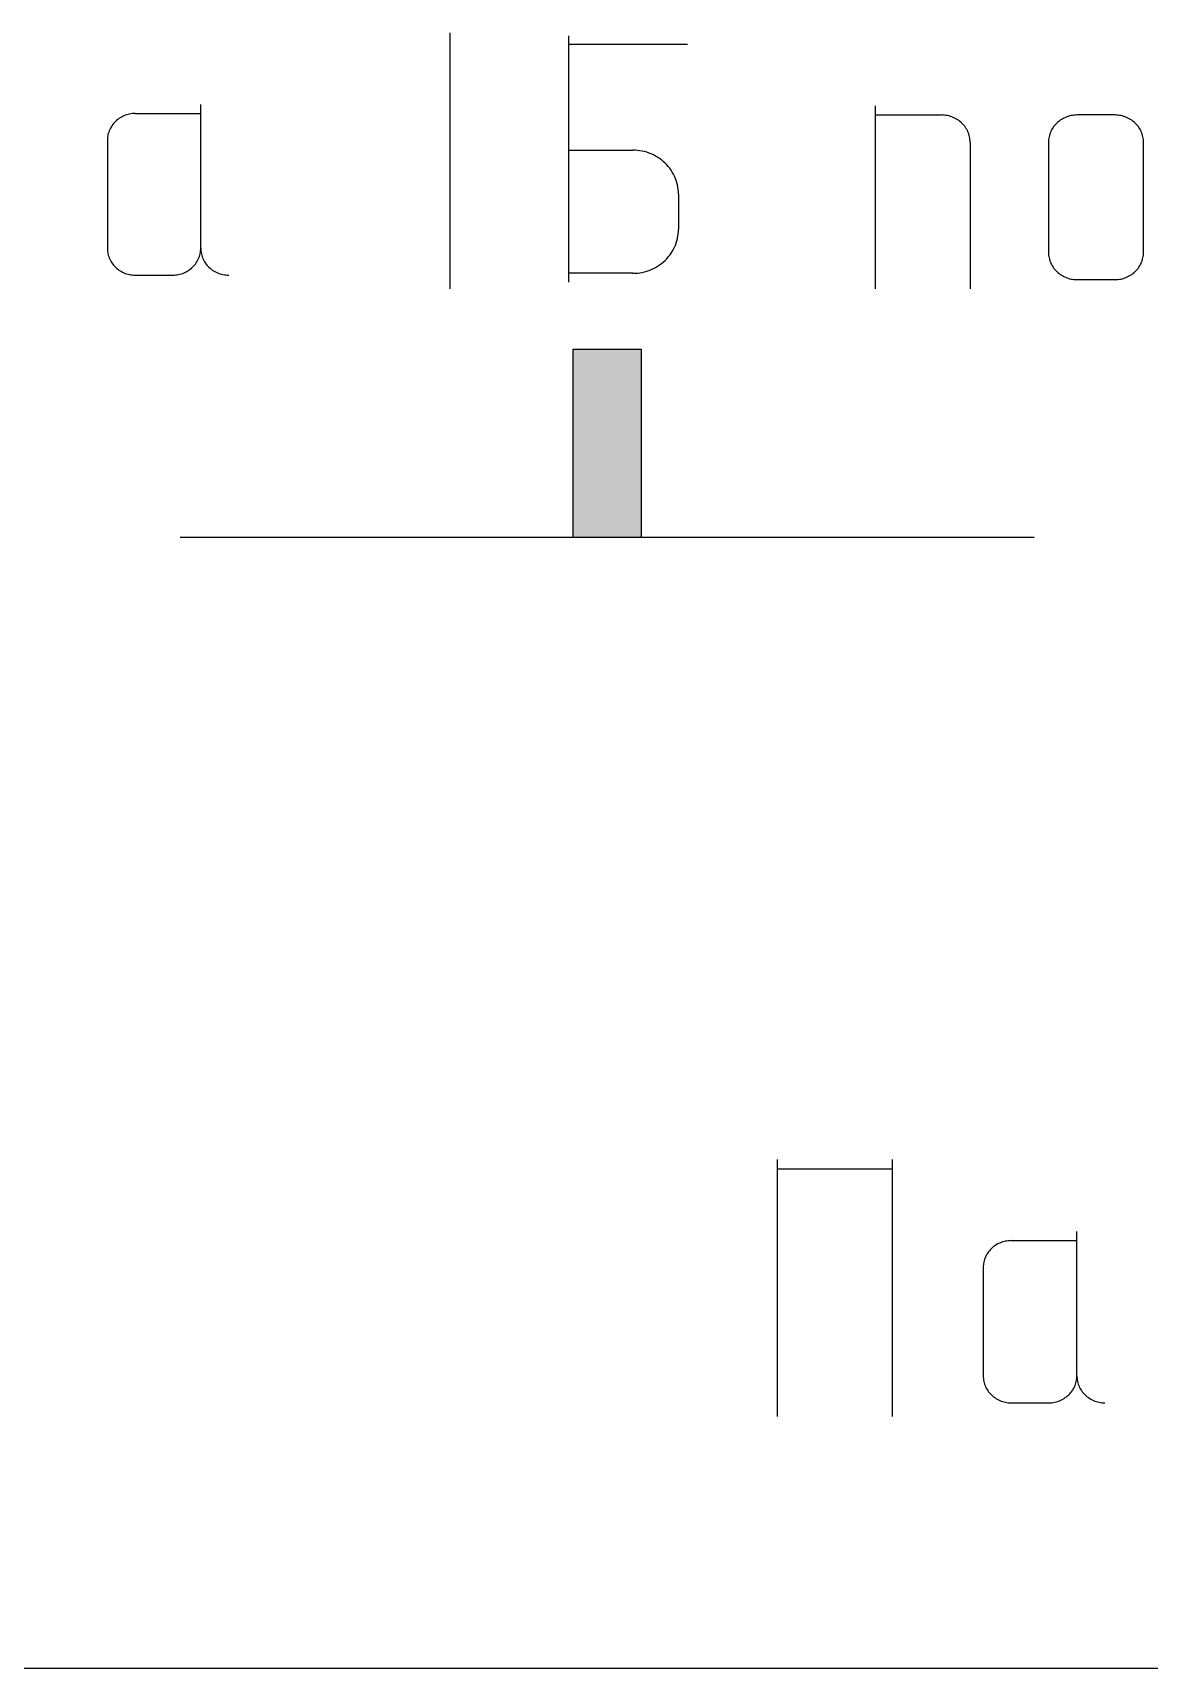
# Model space of a CAD drawing. Extents: x 8646 to 18206, y -17605 to -192.
# Drawn here: x 11106.153 to 11109.329, y -9044.79 to -9040.137 of the extents above; entities that cross this region are included whole.
import ezdxf

# ---------------------------------------------------------------- set-up
doc = ezdxf.new("R2010")
doc.units = 0
doc.layers.get('0').update_dxf_attribs({"linetype": 'CONTINUOUS'})

msp = doc.modelspace()

# ---------------------------------------------------------------- hatches: boundary and pattern name
at = {"linetype": 'CONTINUOUS'}
msp.add_hatch(color=8, dxfattribs=at).paths.add_polyline_path([(11107.6894, -9041.5719), (11107.6894, -9041.0387), (11107.885, -9041.0387), (11107.885, -9041.5719)])

# ---------------------------------------------------------------- linework, layer by layer
at = {"color": 8, "linetype": 'CONTINUOUS'}
for p, q in [((11107.3396, -9040.1371), (11107.3396, -9040.8657)), ((11107.6777, -9040.146), (11107.6777, -9040.8466)), ((11108.0161, -9040.171), (11107.6777, -9040.171)), ((11106.6312, -9040.7502), (11106.6312, -9040.3414)), ((11106.3919, -9040.3868), (11106.3889, -9040.3895)), ((11106.3952, -9040.3841), (11106.3919, -9040.3868)), ((11106.3984, -9040.3816), (11106.3952, -9040.3841)), ((11106.4018, -9040.3795), (11106.3984, -9040.3816)), ((11106.4055, -9040.3773), (11106.4018, -9040.3795)), ((11106.409, -9040.3754), (11106.4055, -9040.3773)), ((11106.4129, -9040.3737), (11106.409, -9040.3754)), ((11106.4166, -9040.3721), (11106.4129, -9040.3737)), ((11106.4206, -9040.3708), (11106.4166, -9040.3721)), ((11106.4246, -9040.3696), (11106.4206, -9040.3708)), ((11106.4287, -9040.3687), (11106.4246, -9040.3696)), ((11106.4327, -9040.368), (11106.4287, -9040.3687)), ((11106.4369, -9040.3674), (11106.4327, -9040.368)), ((11106.4411, -9040.3671), (11106.4369, -9040.3674)), ((11106.4452, -9040.367), (11106.4411, -9040.3671)), ((11106.4452, -9040.367), (11106.6312, -9040.367)), ((11108.5492, -9040.3453), (11108.5492, -9040.8655)), ((11108.5492, -9040.3712), (11108.7386, -9040.3712)), ((11108.7429, -9040.3714), (11108.7386, -9040.3712)), ((11108.7471, -9040.3717), (11108.7429, -9040.3714)), ((11108.7513, -9040.3723), (11108.7471, -9040.3717)), ((11108.7555, -9040.373), (11108.7513, -9040.3723)), ((11108.7596, -9040.374), (11108.7555, -9040.373)), ((11108.7637, -9040.3751), (11108.7596, -9040.374)), ((11108.7677, -9040.3765), (11108.7637, -9040.3751)), ((11108.7716, -9040.3781), (11108.7677, -9040.3765)), ((11108.7754, -9040.3798), (11108.7716, -9040.3781)), ((11108.7791, -9040.3817), (11108.7754, -9040.3798)), ((11108.7828, -9040.3839), (11108.7791, -9040.3817)), ((11108.7863, -9040.3862), (11108.7828, -9040.3839)), ((11108.7896, -9040.3887), (11108.7863, -9040.3862)), ((11109.0759, -9040.3862), (11109.0726, -9040.3887)), ((11109.0794, -9040.3839), (11109.0759, -9040.3862)), ((11109.0831, -9040.3817), (11109.0794, -9040.3839)), ((11109.0867, -9040.3798), (11109.0831, -9040.3817)), ((11109.0906, -9040.3781), (11109.0867, -9040.3798)), ((11109.0945, -9040.3765), (11109.0906, -9040.3781)), ((11109.0985, -9040.3751), (11109.0945, -9040.3765)), ((11109.1026, -9040.374), (11109.0985, -9040.3751)), ((11109.1067, -9040.373), (11109.1026, -9040.374)), ((11109.1109, -9040.3723), (11109.1067, -9040.373)), ((11109.1151, -9040.3717), (11109.1109, -9040.3723)), ((11109.1194, -9040.3714), (11109.1151, -9040.3717)), ((11109.1237, -9040.3712), (11109.1194, -9040.3714)), ((11109.2319, -9040.3712), (11109.1237, -9040.3712)), ((11109.2361, -9040.3714), (11109.2319, -9040.3712)), ((11109.2403, -9040.3717), (11109.2361, -9040.3714)), ((11109.2445, -9040.3723), (11109.2403, -9040.3717)), ((11109.2487, -9040.373), (11109.2445, -9040.3723)), ((11109.2529, -9040.374), (11109.2487, -9040.373)), ((11109.257, -9040.3751), (11109.2529, -9040.374)), ((11109.261, -9040.3765), (11109.257, -9040.3751)), ((11109.2649, -9040.3781), (11109.261, -9040.3765)), ((11109.2687, -9040.3798), (11109.2649, -9040.3781)), ((11109.2724, -9040.3817), (11109.2687, -9040.3798)), ((11109.2761, -9040.3839), (11109.2724, -9040.3817)), ((11109.2796, -9040.3862), (11109.2761, -9040.3839)), ((11109.2829, -9040.3887), (11109.2796, -9040.3862)), ((11106.3666, -9040.4317), (11106.366, -9040.4357)), ((11106.3673, -9040.4277), (11106.3666, -9040.4317)), ((11106.3683, -9040.4239), (11106.3673, -9040.4277)), ((11106.3694, -9040.42), (11106.3683, -9040.4239)), ((11106.3709, -9040.4162), (11106.3694, -9040.42)), ((11106.3725, -9040.4125), (11106.3709, -9040.4162)), ((11106.3742, -9040.4089), (11106.3725, -9040.4125)), ((11106.3762, -9040.4054), (11106.3742, -9040.4089)), ((11106.3784, -9040.402), (11106.3762, -9040.4054)), ((11106.3808, -9040.3986), (11106.3784, -9040.402)), ((11106.3833, -9040.3955), (11106.3808, -9040.3986)), ((11106.3861, -9040.3924), (11106.3833, -9040.3955)), ((11106.3889, -9040.3895), (11106.3861, -9040.3924)), ((11108.7929, -9040.3913), (11108.7896, -9040.3887)), ((11108.796, -9040.3942), (11108.7929, -9040.3913)), ((11108.7989, -9040.3971), (11108.796, -9040.3942)), ((11108.8017, -9040.4002), (11108.7989, -9040.3971)), ((11108.8043, -9040.4034), (11108.8017, -9040.4002)), ((11108.8067, -9040.4069), (11108.8043, -9040.4034)), ((11108.8089, -9040.4103), (11108.8067, -9040.4069)), ((11108.8109, -9040.4139), (11108.8089, -9040.4103)), ((11108.8127, -9040.4176), (11108.8109, -9040.4139)), ((11108.8144, -9040.4214), (11108.8127, -9040.4176)), ((11108.8158, -9040.4252), (11108.8144, -9040.4214)), ((11108.8169, -9040.4292), (11108.8158, -9040.4252)), ((11108.8179, -9040.4331), (11108.8169, -9040.4292)), ((11108.8188, -9040.4371), (11108.8179, -9040.4331)), ((11109.0442, -9040.4331), (11109.0435, -9040.4371)), ((11109.0452, -9040.4292), (11109.0442, -9040.4331)), ((11109.0464, -9040.4252), (11109.0452, -9040.4292)), ((11109.0479, -9040.4214), (11109.0464, -9040.4252)), ((11109.0495, -9040.4176), (11109.0479, -9040.4214)), ((11109.0513, -9040.4139), (11109.0495, -9040.4176)), ((11109.0533, -9040.4103), (11109.0513, -9040.4139)), ((11109.0556, -9040.4069), (11109.0533, -9040.4103)), ((11109.058, -9040.4034), (11109.0556, -9040.4069)), ((11109.0605, -9040.4002), (11109.058, -9040.4034)), ((11109.0633, -9040.3971), (11109.0605, -9040.4002)), ((11109.0662, -9040.3942), (11109.0633, -9040.3971)), ((11109.0693, -9040.3913), (11109.0662, -9040.3942)), ((11109.0726, -9040.3887), (11109.0693, -9040.3913)), ((11109.2862, -9040.3913), (11109.2829, -9040.3887)), ((11109.2893, -9040.3942), (11109.2862, -9040.3913)), ((11109.2922, -9040.3971), (11109.2893, -9040.3942)), ((11109.295, -9040.4002), (11109.2922, -9040.3971)), ((11109.2975, -9040.4034), (11109.295, -9040.4002)), ((11109.3, -9040.4069), (11109.2975, -9040.4034)), ((11109.3022, -9040.4103), (11109.3, -9040.4069)), ((11109.3042, -9040.4139), (11109.3022, -9040.4103)), ((11109.306, -9040.4176), (11109.3042, -9040.4139)), ((11109.3076, -9040.4214), (11109.306, -9040.4176)), ((11109.3091, -9040.4252), (11109.3076, -9040.4214)), ((11109.3102, -9040.4292), (11109.3091, -9040.4252)), ((11109.3112, -9040.4331), (11109.3102, -9040.4292)), ((11109.3121, -9040.4371), (11109.3112, -9040.4331)), ((11106.3657, -9040.4396), (11106.3656, -9040.4437)), ((11106.3656, -9040.4437), (11106.3656, -9040.7502)), ((11106.366, -9040.4357), (11106.3657, -9040.4396)), ((11107.6777, -9040.4712), (11107.86, -9040.4712)), ((11107.8668, -9040.4714), (11107.86, -9040.4712)), ((11107.8735, -9040.4719), (11107.8668, -9040.4714)), ((11107.8803, -9040.4728), (11107.8735, -9040.4719)), ((11107.887, -9040.474), (11107.8803, -9040.4728)), ((11107.8936, -9040.4755), (11107.887, -9040.474)), ((11107.9002, -9040.4774), (11107.8936, -9040.4755)), ((11107.9066, -9040.4796), (11107.9002, -9040.4774)), ((11107.9129, -9040.4821), (11107.9066, -9040.4796)), ((11108.8193, -9040.4412), (11108.8188, -9040.4371)), ((11108.8196, -9040.4452), (11108.8193, -9040.4412)), ((11108.8198, -9040.4493), (11108.8196, -9040.4452)), ((11108.8198, -9040.4493), (11108.8198, -9040.8655)), ((11109.0426, -9040.4452), (11109.0425, -9040.4493)), ((11109.0425, -9040.4493), (11109.0425, -9040.7616)), ((11109.0429, -9040.4412), (11109.0426, -9040.4452)), ((11109.0435, -9040.4371), (11109.0429, -9040.4412)), ((11109.3126, -9040.4412), (11109.3121, -9040.4371)), ((11109.3129, -9040.4452), (11109.3126, -9040.4412)), ((11109.3131, -9040.4493), (11109.3129, -9040.4452)), ((11109.3131, -9040.7616), (11109.3131, -9040.4493)), ((11107.919, -9040.4848), (11107.9129, -9040.4821)), ((11107.9251, -9040.488), (11107.919, -9040.4848)), ((11107.9308, -9040.4914), (11107.9251, -9040.488)), ((11107.9364, -9040.4951), (11107.9308, -9040.4914)), ((11107.9419, -9040.4991), (11107.9364, -9040.4951)), ((11107.947, -9040.5034), (11107.9419, -9040.4991)), ((11107.952, -9040.5079), (11107.947, -9040.5034)), ((11107.9566, -9040.5127), (11107.952, -9040.5079)), ((11107.9611, -9040.5176), (11107.9566, -9040.5127)), ((11107.9652, -9040.5228), (11107.9611, -9040.5176)), ((11107.9691, -9040.5282), (11107.9652, -9040.5228)), ((11107.9726, -9040.5338), (11107.9691, -9040.5282)), ((11107.9759, -9040.5396), (11107.9726, -9040.5338)), ((11107.9788, -9040.5455), (11107.9759, -9040.5396)), ((11107.9814, -9040.5515), (11107.9788, -9040.5455)), ((11107.9838, -9040.5578), (11107.9814, -9040.5515)), ((11107.9857, -9040.5641), (11107.9838, -9040.5578)), ((11107.9872, -9040.5703), (11107.9857, -9040.5641)), ((11107.9885, -9040.5769), (11107.9872, -9040.5703)), ((11107.9894, -9040.5833), (11107.9885, -9040.5769)), ((11107.9899, -9040.5898), (11107.9894, -9040.5833)), ((11107.9901, -9040.5964), (11107.9899, -9040.5898)), ((11107.9901, -9040.5964), (11107.9901, -9040.6965)), ((11107.9885, -9040.7161), (11107.9894, -9040.7096)), ((11107.9894, -9040.7096), (11107.9899, -9040.7031)), ((11107.9899, -9040.7031), (11107.9901, -9040.6965)), ((11106.3656, -9040.7502), (11106.3657, -9040.7542)), ((11106.3657, -9040.7542), (11106.366, -9040.7582)), ((11106.366, -9040.7582), (11106.3666, -9040.7622)), ((11106.6302, -9040.7622), (11106.6308, -9040.7582)), ((11106.6308, -9040.7582), (11106.6311, -9040.7542)), ((11106.6311, -9040.7542), (11106.6312, -9040.7502)), ((11106.6312, -9040.7502), (11106.6313, -9040.7542)), ((11106.6313, -9040.7542), (11106.6316, -9040.7582)), ((11106.6316, -9040.7582), (11106.6322, -9040.7622)), ((11107.9691, -9040.7646), (11107.9726, -9040.7591)), ((11107.9726, -9040.7591), (11107.9759, -9040.7533)), ((11107.9759, -9040.7533), (11107.9788, -9040.7475)), ((11107.9788, -9040.7475), (11107.9814, -9040.7413)), ((11107.9814, -9040.7413), (11107.9838, -9040.7352)), ((11107.9838, -9040.7352), (11107.9857, -9040.7289)), ((11107.9857, -9040.7289), (11107.9872, -9040.7226)), ((11107.9872, -9040.7226), (11107.9885, -9040.7161)), ((11106.3666, -9040.7622), (11106.3673, -9040.7661)), ((11106.3673, -9040.7661), (11106.3683, -9040.77)), ((11106.3683, -9040.77), (11106.3694, -9040.7738)), ((11106.3694, -9040.7738), (11106.3709, -9040.7777)), ((11106.3709, -9040.7777), (11106.3725, -9040.7814)), ((11106.3725, -9040.7814), (11106.3742, -9040.785)), ((11106.3742, -9040.785), (11106.3762, -9040.7885)), ((11106.3762, -9040.7885), (11106.3784, -9040.7919)), ((11106.3784, -9040.7919), (11106.3808, -9040.7953)), ((11106.3808, -9040.7953), (11106.3833, -9040.7984)), ((11106.3833, -9040.7984), (11106.3861, -9040.8015)), ((11106.3861, -9040.8015), (11106.3889, -9040.8044)), ((11106.3889, -9040.8044), (11106.3919, -9040.8071)), ((11106.6049, -9040.8071), (11106.6079, -9040.8044)), ((11106.6079, -9040.8044), (11106.6108, -9040.8015)), ((11106.6108, -9040.8015), (11106.6134, -9040.7984)), ((11106.6134, -9040.7984), (11106.616, -9040.7953)), ((11106.616, -9040.7953), (11106.6184, -9040.7919)), ((11106.6184, -9040.7919), (11106.6205, -9040.7885)), ((11106.6205, -9040.7885), (11106.6225, -9040.785)), ((11106.6225, -9040.785), (11106.6243, -9040.7814)), ((11106.6243, -9040.7814), (11106.6259, -9040.7777)), ((11106.6259, -9040.7777), (11106.6273, -9040.7738)), ((11106.6273, -9040.7738), (11106.6285, -9040.77)), ((11106.6285, -9040.77), (11106.6295, -9040.7661)), ((11106.6295, -9040.7661), (11106.6302, -9040.7622)), ((11106.6322, -9040.7622), (11106.633, -9040.7661)), ((11106.633, -9040.7661), (11106.6339, -9040.77)), ((11106.6339, -9040.77), (11106.6351, -9040.7738)), ((11106.6351, -9040.7738), (11106.6366, -9040.7777)), ((11106.6366, -9040.7777), (11106.6381, -9040.7814)), ((11106.6381, -9040.7814), (11106.6398, -9040.785)), ((11106.6398, -9040.785), (11106.6418, -9040.7885)), ((11106.6418, -9040.7885), (11106.644, -9040.7919)), ((11106.644, -9040.7919), (11106.6465, -9040.7953)), ((11106.6465, -9040.7953), (11106.649, -9040.7984)), ((11106.649, -9040.7984), (11106.6517, -9040.8015)), ((11106.6517, -9040.8015), (11106.6546, -9040.8044)), ((11106.6546, -9040.8044), (11106.6576, -9040.8071)), ((11107.919, -9040.808), (11107.9251, -9040.8049)), ((11107.9251, -9040.8049), (11107.9308, -9040.8014)), ((11107.9308, -9040.8014), (11107.9364, -9040.7977)), ((11107.9364, -9040.7977), (11107.9419, -9040.7938)), ((11107.9419, -9040.7938), (11107.947, -9040.7895)), ((11107.947, -9040.7895), (11107.952, -9040.785)), ((11107.952, -9040.785), (11107.9566, -9040.7803)), ((11107.9566, -9040.7803), (11107.9611, -9040.7752)), ((11107.9611, -9040.7752), (11107.9652, -9040.7701)), ((11107.9652, -9040.7701), (11107.9691, -9040.7646)), ((11109.0425, -9040.7616), (11109.0426, -9040.7657)), ((11109.0426, -9040.7657), (11109.0429, -9040.7698)), ((11109.0429, -9040.7698), (11109.0435, -9040.7738)), ((11109.0435, -9040.7738), (11109.0442, -9040.7778)), ((11109.0442, -9040.7778), (11109.0452, -9040.7818)), ((11109.0452, -9040.7818), (11109.0464, -9040.7857)), ((11109.0464, -9040.7857), (11109.0479, -9040.7895)), ((11109.0479, -9040.7895), (11109.0495, -9040.7933)), ((11109.0495, -9040.7933), (11109.0513, -9040.797)), ((11109.0513, -9040.797), (11109.0533, -9040.8006)), ((11109.0533, -9040.8006), (11109.0556, -9040.804)), ((11109.0556, -9040.804), (11109.058, -9040.8075)), ((11109.2975, -9040.8075), (11109.3, -9040.804)), ((11109.3, -9040.804), (11109.3022, -9040.8006)), ((11109.3022, -9040.8006), (11109.3042, -9040.797)), ((11109.3042, -9040.797), (11109.306, -9040.7933)), ((11109.306, -9040.7933), (11109.3076, -9040.7895)), ((11109.3076, -9040.7895), (11109.3091, -9040.7857)), ((11109.3091, -9040.7857), (11109.3102, -9040.7818)), ((11109.3102, -9040.7818), (11109.3112, -9040.7778)), ((11109.3112, -9040.7778), (11109.3121, -9040.7738)), ((11109.3121, -9040.7738), (11109.3126, -9040.7698)), ((11109.3126, -9040.7698), (11109.3129, -9040.7657)), ((11109.3129, -9040.7657), (11109.3131, -9040.7616)), ((11106.3919, -9040.8071), (11106.3952, -9040.8098)), ((11106.3952, -9040.8098), (11106.3984, -9040.8122)), ((11106.3984, -9040.8122), (11106.4018, -9040.8144)), ((11106.4018, -9040.8144), (11106.4055, -9040.8165)), ((11106.4055, -9040.8165), (11106.409, -9040.8185)), ((11106.409, -9040.8185), (11106.4129, -9040.8202)), ((11106.4129, -9040.8202), (11106.4166, -9040.8217)), ((11106.4166, -9040.8217), (11106.4206, -9040.8231)), ((11106.4206, -9040.8231), (11106.4246, -9040.8243)), ((11106.4246, -9040.8243), (11106.4287, -9040.8252)), ((11106.4287, -9040.8252), (11106.4327, -9040.8259)), ((11106.4327, -9040.8259), (11106.4369, -9040.8264)), ((11106.4369, -9040.8264), (11106.4411, -9040.8268)), ((11106.4411, -9040.8268), (11106.4452, -9040.8269)), ((11106.4452, -9040.8269), (11106.5515, -9040.8269)), ((11106.5515, -9040.8269), (11106.5557, -9040.8268)), ((11106.5557, -9040.8268), (11106.5599, -9040.8264)), ((11106.5599, -9040.8264), (11106.564, -9040.8259)), ((11106.564, -9040.8259), (11106.5681, -9040.8252)), ((11106.5681, -9040.8252), (11106.5721, -9040.8243)), ((11106.5721, -9040.8243), (11106.5762, -9040.8231)), ((11106.5762, -9040.8231), (11106.5801, -9040.8217)), ((11106.5801, -9040.8217), (11106.5839, -9040.8202)), ((11106.5839, -9040.8202), (11106.5878, -9040.8185)), ((11106.5878, -9040.8185), (11106.5913, -9040.8165)), ((11106.5913, -9040.8165), (11106.5949, -9040.8144)), ((11106.5949, -9040.8144), (11106.5984, -9040.8122)), ((11106.5984, -9040.8122), (11106.6016, -9040.8098)), ((11106.6016, -9040.8098), (11106.6049, -9040.8071)), ((11106.6576, -9040.8071), (11106.6608, -9040.8098)), ((11106.6608, -9040.8098), (11106.664, -9040.8122)), ((11106.664, -9040.8122), (11106.6675, -9040.8144)), ((11106.6675, -9040.8144), (11106.6711, -9040.8165)), ((11106.6711, -9040.8165), (11106.6748, -9040.8185)), ((11106.6748, -9040.8185), (11106.6785, -9040.8202)), ((11106.6785, -9040.8202), (11106.6823, -9040.8217)), ((11106.6823, -9040.8217), (11106.6862, -9040.8231)), ((11106.6862, -9040.8231), (11106.6903, -9040.8243)), ((11106.6903, -9040.8243), (11106.6943, -9040.8252)), ((11106.6943, -9040.8252), (11106.6984, -9040.8259)), ((11106.6984, -9040.8259), (11106.7026, -9040.8264)), ((11106.7026, -9040.8264), (11106.7067, -9040.8268)), ((11106.7067, -9040.8268), (11106.7109, -9040.8269)), ((11107.86, -9040.8216), (11107.6777, -9040.8216)), ((11107.86, -9040.8216), (11107.8668, -9040.8215)), ((11107.8668, -9040.8215), (11107.8735, -9040.8209)), ((11107.8735, -9040.8209), (11107.8803, -9040.8201)), ((11107.8803, -9040.8201), (11107.887, -9040.8189)), ((11107.887, -9040.8189), (11107.8936, -9040.8174)), ((11107.8936, -9040.8174), (11107.9002, -9040.8155)), ((11107.9002, -9040.8155), (11107.9066, -9040.8134)), ((11107.9066, -9040.8134), (11107.9129, -9040.8109)), ((11107.9129, -9040.8109), (11107.919, -9040.808)), ((11109.058, -9040.8075), (11109.0605, -9040.8107)), ((11109.0605, -9040.8107), (11109.0633, -9040.8138)), ((11109.0633, -9040.8138), (11109.0662, -9040.8168)), ((11109.0662, -9040.8168), (11109.0693, -9040.8196)), ((11109.0693, -9040.8196), (11109.0726, -9040.8222)), ((11109.0726, -9040.8222), (11109.0759, -9040.8247)), ((11109.0759, -9040.8247), (11109.0794, -9040.8269)), ((11109.0794, -9040.8269), (11109.0831, -9040.8291)), ((11109.0831, -9040.8291), (11109.0867, -9040.8311)), ((11109.0867, -9040.8311), (11109.0906, -9040.8328)), ((11109.0906, -9040.8328), (11109.0945, -9040.8344)), ((11109.0945, -9040.8344), (11109.0985, -9040.8357)), ((11109.0985, -9040.8357), (11109.1026, -9040.8369)), ((11109.1026, -9040.8369), (11109.1067, -9040.8379)), ((11109.1067, -9040.8379), (11109.1109, -9040.8386)), ((11109.1109, -9040.8386), (11109.1151, -9040.8391)), ((11109.1151, -9040.8391), (11109.1194, -9040.8395)), ((11109.1194, -9040.8395), (11109.1237, -9040.8396)), ((11109.1237, -9040.8396), (11109.2319, -9040.8396)), ((11109.2319, -9040.8396), (11109.2361, -9040.8395)), ((11109.2361, -9040.8395), (11109.2403, -9040.8391)), ((11109.2403, -9040.8391), (11109.2445, -9040.8386)), ((11109.2445, -9040.8386), (11109.2487, -9040.8379)), ((11109.2487, -9040.8379), (11109.2529, -9040.8369)), ((11109.2529, -9040.8369), (11109.257, -9040.8357)), ((11109.257, -9040.8357), (11109.261, -9040.8344)), ((11109.261, -9040.8344), (11109.2649, -9040.8328)), ((11109.2649, -9040.8328), (11109.2687, -9040.8311)), ((11109.2687, -9040.8311), (11109.2724, -9040.8291)), ((11109.2724, -9040.8291), (11109.2761, -9040.8269)), ((11109.2761, -9040.8269), (11109.2796, -9040.8247)), ((11109.2796, -9040.8247), (11109.2829, -9040.8222)), ((11109.2829, -9040.8222), (11109.2862, -9040.8196)), ((11109.2862, -9040.8196), (11109.2893, -9040.8168)), ((11109.2893, -9040.8168), (11109.2922, -9040.8138)), ((11109.2922, -9040.8138), (11109.295, -9040.8107)), ((11109.295, -9040.8107), (11109.2975, -9040.8075)), ((11107.885, -9041.0387), (11107.6894, -9041.0387)), ((11107.6894, -9041.0387), (11107.6894, -9041.5719)), ((11107.885, -9041.5719), (11107.885, -9041.0387)), ((11106.5729, -9041.5719), (11109.0015, -9041.5719)), ((11107.6894, -9041.5719), (11107.885, -9041.5719)), ((11108.272, -9044.0738), (11108.272, -9043.3429)), ((11108.5978, -9043.3429), (11108.5978, -9044.0738)), ((11108.272, -9043.3689), (11108.5978, -9043.3689)), ((11109.1234, -9043.9579), (11109.1234, -9043.5478)), ((11108.8802, -9043.596), (11108.8774, -9043.5989)), ((11108.8832, -9043.5933), (11108.8802, -9043.596)), ((11108.8865, -9043.5906), (11108.8832, -9043.5933)), ((11108.8898, -9043.5881), (11108.8865, -9043.5906)), ((11108.8932, -9043.586), (11108.8898, -9043.5881)), ((11108.8969, -9043.5837), (11108.8932, -9043.586)), ((11108.9005, -9043.5819), (11108.8969, -9043.5837)), ((11108.9043, -9043.5802), (11108.9005, -9043.5819)), ((11108.9081, -9043.5786), (11108.9043, -9043.5802)), ((11108.9121, -9043.5772), (11108.9081, -9043.5786)), ((11108.9161, -9043.5761), (11108.9121, -9043.5772)), ((11108.9202, -9043.5752), (11108.9161, -9043.5761)), ((11108.9242, -9043.5745), (11108.9202, -9043.5752)), ((11108.9284, -9043.5738), (11108.9242, -9043.5745)), ((11108.9326, -9043.5736), (11108.9284, -9043.5738)), ((11108.9368, -9043.5735), (11108.9326, -9043.5736)), ((11108.9368, -9043.5735), (11109.1234, -9043.5735)), ((11108.8573, -9043.6424), (11108.857, -9043.6463)), ((11108.8578, -9043.6384), (11108.8573, -9043.6424)), ((11108.8586, -9043.6343), (11108.8578, -9043.6384)), ((11108.8596, -9043.6305), (11108.8586, -9043.6343)), ((11108.8607, -9043.6266), (11108.8596, -9043.6305)), ((11108.8622, -9043.6228), (11108.8607, -9043.6266)), ((11108.8638, -9043.6191), (11108.8622, -9043.6228)), ((11108.8655, -9043.6155), (11108.8638, -9043.6191)), ((11108.8675, -9043.6119), (11108.8655, -9043.6155)), ((11108.8698, -9043.6085), (11108.8675, -9043.6119)), ((11108.8721, -9043.6052), (11108.8698, -9043.6085)), ((11108.8746, -9043.602), (11108.8721, -9043.6052)), ((11108.8774, -9043.5989), (11108.8746, -9043.602)), ((11108.857, -9043.6463), (11108.8568, -9043.6504)), ((11108.8568, -9043.6504), (11108.8568, -9043.9579)), ((11108.8568, -9043.9579), (11108.857, -9043.9619)), ((11108.857, -9043.9619), (11108.8573, -9043.966)), ((11108.8573, -9043.966), (11108.8578, -9043.97)), ((11108.8578, -9043.97), (11108.8586, -9043.9739)), ((11109.1216, -9043.9739), (11109.1224, -9043.97)), ((11109.1224, -9043.97), (11109.123, -9043.966)), ((11109.123, -9043.966), (11109.1233, -9043.9619)), ((11109.1233, -9043.9619), (11109.1234, -9043.9579)), ((11109.1234, -9043.9579), (11109.1235, -9043.9619)), ((11109.1235, -9043.9619), (11109.1238, -9043.966)), ((11109.1238, -9043.966), (11109.1243, -9043.97)), ((11109.1243, -9043.97), (11109.1252, -9043.9739)), ((11108.8586, -9043.9739), (11108.8596, -9043.9778)), ((11108.8596, -9043.9778), (11108.8607, -9043.9817)), ((11108.8607, -9043.9817), (11108.8622, -9043.9855)), ((11108.8622, -9043.9855), (11108.8638, -9043.9892)), ((11108.8638, -9043.9892), (11108.8655, -9043.9928)), ((11108.8655, -9043.9928), (11108.8675, -9043.9964)), ((11108.8675, -9043.9964), (11108.8698, -9043.9998)), ((11108.8698, -9043.9998), (11108.8721, -9044.0032)), ((11108.8721, -9044.0032), (11108.8746, -9044.0063)), ((11108.8746, -9044.0063), (11108.8774, -9044.0094)), ((11108.8774, -9044.0094), (11108.8802, -9044.0124)), ((11108.8802, -9044.0124), (11108.8832, -9044.015)), ((11108.8832, -9044.015), (11108.8865, -9044.0177)), ((11109.0937, -9044.0177), (11109.097, -9044.015)), ((11109.097, -9044.015), (11109.1, -9044.0124)), ((11109.1, -9044.0124), (11109.1029, -9044.0094)), ((11109.1029, -9044.0094), (11109.1056, -9044.0063)), ((11109.1056, -9044.0063), (11109.1081, -9044.0032)), ((11109.1081, -9044.0032), (11109.1105, -9043.9998)), ((11109.1105, -9043.9998), (11109.1126, -9043.9964)), ((11109.1126, -9043.9964), (11109.1146, -9043.9928)), ((11109.1146, -9043.9928), (11109.1164, -9043.9892)), ((11109.1164, -9043.9892), (11109.1181, -9043.9855)), ((11109.1181, -9043.9855), (11109.1195, -9043.9817)), ((11109.1195, -9043.9817), (11109.1206, -9043.9778)), ((11109.1206, -9043.9778), (11109.1216, -9043.9739)), ((11109.1252, -9043.9739), (11109.1261, -9043.9778)), ((11109.1261, -9043.9778), (11109.1273, -9043.9817)), ((11109.1273, -9043.9817), (11109.1288, -9043.9855)), ((11109.1288, -9043.9855), (11109.1303, -9043.9892)), ((11109.1303, -9043.9892), (11109.1321, -9043.9928)), ((11109.1321, -9043.9928), (11109.1341, -9043.9964)), ((11109.1341, -9043.9964), (11109.1363, -9043.9998)), ((11109.1363, -9043.9998), (11109.1387, -9044.0032)), ((11109.1387, -9044.0032), (11109.1412, -9044.0063)), ((11109.1412, -9044.0063), (11109.144, -9044.0094)), ((11109.144, -9044.0094), (11109.1468, -9044.0124)), ((11109.1468, -9044.0124), (11109.1498, -9044.015)), ((11109.1498, -9044.015), (11109.153, -9044.0177)), ((11108.8865, -9044.0177), (11108.8898, -9044.0201)), ((11108.8898, -9044.0201), (11108.8932, -9044.0224)), ((11108.8932, -9044.0224), (11108.8969, -9044.0245)), ((11108.8969, -9044.0245), (11108.9005, -9044.0265)), ((11108.9005, -9044.0265), (11108.9043, -9044.0282)), ((11108.9043, -9044.0282), (11108.9081, -9044.0297)), ((11108.9081, -9044.0297), (11108.9121, -9044.0311)), ((11108.9121, -9044.0311), (11108.9161, -9044.0323)), ((11108.9161, -9044.0323), (11108.9202, -9044.0332)), ((11108.9202, -9044.0332), (11108.9242, -9044.0339)), ((11108.9242, -9044.0339), (11108.9284, -9044.0344)), ((11108.9284, -9044.0344), (11108.9326, -9044.0348)), ((11108.9326, -9044.0348), (11108.9368, -9044.0349)), ((11108.9368, -9044.0349), (11109.0435, -9044.0349)), ((11109.0435, -9044.0349), (11109.0476, -9044.0348)), ((11109.0476, -9044.0348), (11109.0518, -9044.0344)), ((11109.0518, -9044.0344), (11109.0559, -9044.0339)), ((11109.0559, -9044.0339), (11109.0601, -9044.0332)), ((11109.0601, -9044.0332), (11109.0641, -9044.0323)), ((11109.0641, -9044.0323), (11109.0682, -9044.0311)), ((11109.0682, -9044.0311), (11109.0721, -9044.0297)), ((11109.0721, -9044.0297), (11109.0759, -9044.0282)), ((11109.0759, -9044.0282), (11109.0798, -9044.0265)), ((11109.0798, -9044.0265), (11109.0834, -9044.0245)), ((11109.0834, -9044.0245), (11109.087, -9044.0224)), ((11109.087, -9044.0224), (11109.0904, -9044.0201)), ((11109.0904, -9044.0201), (11109.0937, -9044.0177)), ((11109.153, -9044.0177), (11109.1563, -9044.0201)), ((11109.1563, -9044.0201), (11109.1598, -9044.0224)), ((11109.1598, -9044.0224), (11109.1634, -9044.0245)), ((11109.1634, -9044.0245), (11109.1671, -9044.0265)), ((11109.1671, -9044.0265), (11109.1709, -9044.0282)), ((11109.1709, -9044.0282), (11109.1747, -9044.0297)), ((11109.1747, -9044.0297), (11109.1786, -9044.0311)), ((11109.1786, -9044.0311), (11109.1827, -9044.0323)), ((11109.1827, -9044.0323), (11109.1867, -9044.0332)), ((11109.1867, -9044.0332), (11109.1908, -9044.0339)), ((11109.1908, -9044.0339), (11109.195, -9044.0344)), ((11109.195, -9044.0344), (11109.1991, -9044.0348)), ((11109.1991, -9044.0348), (11109.2033, -9044.0349)), ((11103.3348, -9044.79), (11121.9539, -9044.79))]:
    msp.add_line(p, q, dxfattribs=at)

doc.saveas('drawing.dxf')
